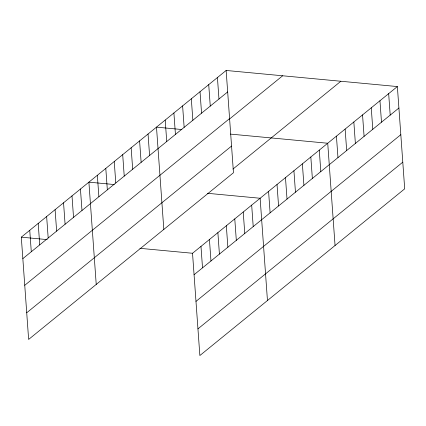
<?xml version="1.0" encoding="UTF-8"?>
<svg xmlns="http://www.w3.org/2000/svg" width="426" height="426" viewBox="0 0 426 426"><rect width="100%" height="100%" fill="white"/><g stroke="black" fill="none" stroke-linecap="round" stroke-linejoin="round"><path stroke-width="0.64" d="M226.137 70.466L233.469 172.732L28.633 339.437L21.3 237.17L226.137 70.466L397.367 86.563L404.7 188.83L199.863 355.534L192.531 253.268L397.367 86.563M22.839 258.625L227.676 91.925M24.751 285.292L229.587 118.588M229.385 119.12L282.646 75.78M26.721 312.769L231.558 146.065M232.947 169.079L340.864 81.249M194.07 274.722L398.906 108.023M195.981 301.39L400.818 134.685M197.952 328.867L402.788 162.162M181.822 129.525L156.491 127.145L163.824 229.412M230.466 134.099L327.727 143.243L335.054 245.509M114.227 184.538L88.896 182.158L96.228 284.424M207.521 193.308L260.126 198.255L267.459 300.522M21.3 237.17L47.281 239.614M139.925 248.321L192.531 253.268M388.666 93.651L390.2 115.105M379.96 100.733L381.494 122.193M371.254 107.815L372.793 129.275M362.547 114.903L364.086 136.363M353.841 121.985L355.38 143.445M345.135 129.073L346.673 150.532M336.428 136.155L337.967 157.615M319.276 150.117L320.815 171.577M310.826 156.997L312.365 178.451M302.375 163.872L303.914 185.331M293.924 170.746L295.463 192.206M285.479 177.626L287.017 199.08M277.028 184.501L278.567 205.96M268.577 191.38L270.116 212.835M251.681 205.13L253.214 226.589M243.23 212.01L244.769 233.464M234.779 218.884L236.318 240.344M217.43 77.553L218.969 99.008M226.328 225.759L227.867 247.218M208.724 84.636L210.263 106.095M217.883 232.639L219.417 254.093M200.023 91.723L201.557 113.178M209.432 239.513L210.971 260.973M191.317 98.805L192.856 120.265M200.981 246.388L202.52 267.847M182.61 105.893L184.149 127.347M173.904 112.975L175.443 134.435M165.197 120.063L166.736 141.517M148.046 134.02L149.579 155.479M139.595 140.9L141.134 162.354M131.144 147.774L132.683 169.234M122.693 154.649L124.232 176.108M114.243 161.529L115.781 182.983M105.797 168.403L107.336 189.863M97.346 175.283L98.885 196.737M80.445 189.032L81.984 210.492M71.999 195.912L73.533 217.366M63.549 202.787L65.087 224.246M55.098 209.661L56.637 231.121M46.647 216.541L48.186 237.996M38.202 223.416L39.735 244.875M29.751 230.296L31.29 251.75"/></g></svg>
